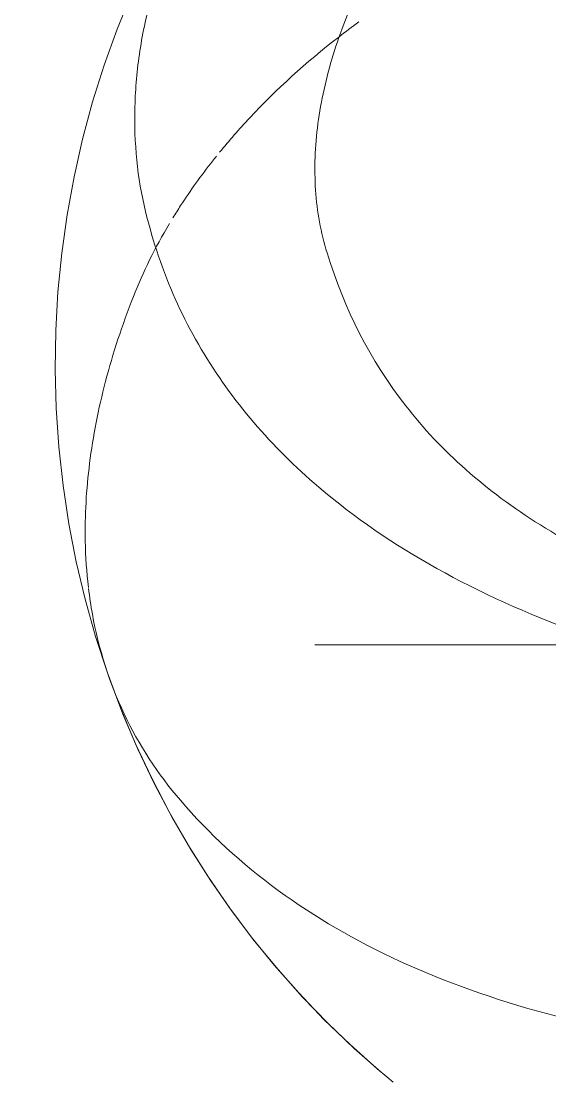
# Model space of a CAD drawing. Header units: millimetres. Extents: x -4000 to 187956, y -58990 to 162485.
# Drawn here: x 716.6 to 817.1, y 22799.6 to 23000.1 of the extents above; entities that cross this region are included whole.
import ezdxf

# ---------------------------------------------------------------- set-up
doc = ezdxf.new("R2010")
doc.units = ezdxf.units.MM
doc.layers.add('A-FLOR-PATT', color=8, linetype='Continuous', lineweight=13)
doc.layers.add('P-SANR-FIXT', color=6, linetype='Continuous', lineweight=9)

# ---------------------------------------------------------------- blocks, each defined once
blk = doc.blocks.new('C307 - C307-V810-0_000')
at = {"layer": 'P-SANR-FIXT', "color": 252}
for p, q in [((107.94, -1), (106.75, 0)), ((77.2, -83.09), (119.28, -83.09)), ((90.1, -83.09), (96.2, -83.09)), ((96.2, -83.09), (109.71, -83.09)), ((109.71, -83.09), (121.6, -83.09))]:
    blk.add_line(p, q, dxfattribs=at)
at = {"layer": 'P-SANR-FIXT', "color": 253}
blk.add_line((25.6, -83.09), (90.1, -83.09), dxfattribs=at)
at = {"layer": 'P-SANR-FIXT', "color": 250, "flags": 128}
for points in [[(156.45, -206.76), (159.18, -200.05), (161.65, -193.2), (163.83, -186.24), (165.73, -179.17), (167.35, -172.01), (168.67, -164.78), (169.69, -157.49), (170.41, -150.16), (170.82, -142.79), (170.93, -135.41), (170.74, -128.03), (170.24, -120.68), (169.44, -113.35), (168.34, -106.07), (166.94, -98.86), (165.24, -91.73), (163.26, -84.69), (161, -77.76), (158.46, -70.94), (155.66, -64.27), (152.6, -57.73), (149.29, -51.36), (145.73, -45.15), (141.94, -39.12), (137.94, -33.28), (133.72, -27.63), (129.29, -22.18), (124.68, -16.94), (119.89, -11.92), (114.92, -7.13), (109.79, -2.55), (107.94, -1)], [(160.63, -76.71), (158.06, -69.92), (155.21, -63.26), (152.11, -56.75), (148.76, -50.4), (145.17, -44.22), (141.35, -38.22), (137.31, -32.4), (133.06, -26.78), (128.6, -21.37), (123.96, -16.17), (119.14, -11.18), (114.15, -6.41), (109, -1.88)]]:
    blk.add_lwpolyline(points, dxfattribs=at)
at = {"layer": 'P-SANR-FIXT', "color": 250}
for points, knots in [([(17.67, -4.05), (19.44, -4.13), (23.02, -4.32), (28.27, -4.69), (33.43, -5.17), (37.6, -5.62), (40.86, -6), (44.08, -6.4), (48, -6.93), (52.54, -7.63), (56.94, -8.4), (61.25, -9.2), (65.45, -10.06), (70.88, -11.27), (85.28, -14.9), (106.18, -22.37), (129.3, -35.81), (141.72, -47.21), (147.16, -53.55)], [-0.92394, -0.92394, -0.92394, -0.92394, -0.9, -0.875, -0.85, -0.825, -0.8125, -0.8, -0.775, -0.75, -0.725, -0.7, -0.675, -0.65, -0.6, -0.4, -0.2, 0, 0, 0, 0]), ([(147.16, -53.55), (151.49, -58.6), (158.62, -69.55), (163.14, -83.72), (164.4, -92.15), (164.6, -93.8)], [-1, -1, -1, -1, -0.7857143, -0.5714286, -0.5201412, -0.5201412, -0.5201412, -0.5201412]), ([(64.5, -82.9), (74.36, -86.19), (92.81, -93.71), (119.09, -109.87), (137.33, -128.57), (148.61, -148.55), (152.35, -159.6), (153.77, -165.4)], [-1, -1, -1, -1, -0.785714, -0.571429, -0.285714, -0.142857, 0, 0, 0, 0]), ([(119.28, -157.53), (115.97, -146.84), (106.16, -127.44), (84.84, -108.52), (62.35, -96.73), (49.43, -91.87), (42.56, -89.71)], [0, 0, 0, 0, 0.333333, 0.666667, 0.833333, 1, 1, 1, 1]), ([(153.77, -165.4), (155.32, -171.79), (156.32, -181.76), (155.07, -195.87), (152.75, -206.69), (149.06, -217.66), (143.96, -228.72), (137.48, -239.63), (128.06, -252.48), (114.63, -266.74), (99.19, -278.94), (85.44, -287.5), (70.85, -295.19), (59.14, -299.78), (50.95, -302.34)], [-1, -1, -1, -1, -0.861111, -0.791667, -0.722222, -0.652778, -0.583333, -0.513889, -0.444444, -0.333333, -0.222222, -0.166667, -0.111111, 0, 0, 0, 0])]:
    blk.add_open_spline(points, degree=3, knots=knots, dxfattribs=at)
at = {"layer": 'P-SANR-FIXT', "color": 252}
for points in [[(164.63, -94), (164.97, -96.88), (165.16, -99.82), (165.22, -102.82)], [(165.22, -102.82), (165.31, -107.61), (164.76, -117.48), (161.74, -133.05), (158.22, -143.78), (156.09, -149.22)], [(156.09, -149.22), (154.26, -153.88), (151.98, -158.51), (149.24, -163.09)], [(121.01, -182.09), (121.58, -177.8), (121.74, -173.58), (121.47, -169.48)]]:
    blk.add_open_spline(points, degree=3, dxfattribs=at)
at = {"layer": 'P-SANR-FIXT', "color": 250}
for points in [[(121.47, -169.48), (121.19, -165.38), (120.47, -161.4), (119.28, -157.53)], [(96.2, -234.93), (99.68, -230.6), (106, -221.88), (113.31, -208.47), (118.49, -195.12), (120.44, -186.39), (121.01, -182.09)]]:
    blk.add_open_spline(points, degree=3, dxfattribs=at)
at = {"layer": 'P-SANR-FIXT', "color": 252}
for points, knots in [([(148.57, -164.2), (148.09, -164.98), (145.8, -168.6), (143, -172.52), (140.54, -175.61), (140.29, -175.92)], [-0.87986977, -0.87986977, -0.87986977, -0.87986977, -0.86111111, -0.79166667, -0.78389163, -0.78389163, -0.78389163, -0.78389163]), ([(139.7, -176.65), (137.89, -178.86), (131.21, -186.51), (122.15, -194.76), (114.56, -200.46), (113.28, -201.4)], [-0.7777778, -0.7777778, -0.7777778, -0.7777778, -0.7222222, -0.5833333, -0.5555556, -0.5555556, -0.5555556, -0.5555556])]:
    blk.add_open_spline(points, degree=3, knots=knots, dxfattribs=at)
blk = doc.blocks.new('CMF2_NHAXUONG_A_rvt-1-0_000')
at = {"layer": 'A-FLOR-PATT', "lineweight": 9}
h = blk.add_hatch(dxfattribs=at)
h.set_pattern_fill('FP_25', color=252, style=0, pattern_type=2)
h.set_pattern_definition([(89.998, (160159.3, 137898.8), (-600, 0.021), []), (179.998, (160159.3, 137898.8), (-0.021, -600), [])])
h.paths.add_polyline_path([(154749.88, 498.91), (160009.36, 498.91), (160009.25, 1898.5), (156700.32, 1898.5), (156700.43, 1498.54), (156600.36, 1498.54), (156600.36, 2298.53), (158059.01, 2298.53), (158058.95, 5748.61), (156099.89, 5748.43), (156099.89, 4399.9), (155999.89, 4399.9), (155999.89, 5748.49), (154749.88, 5748.54), (154749.88, 751.94)])
h.paths.add_polyline_path([(160209.3, 1748.67), (165509.36, 1749.4), (165509.05, 3698.26), (162659.15, 3698.26), (162659.15, 3548.45), (162459.15, 3548.45), (162459.14, 4948.7), (161059.26, 4948.83), (161059.26, 4898.28), (160209.36, 4898.91), (160209.25, 3698.45), (160859.15, 3698.45), (160859.15, 3498.45), (160209.15, 3498.45), (160209.29, 1919.98)])
h.paths.add_polyline_path([(158997.49, 2198.53), (159409.36, 2198.53), (159409.36, 3498.62), (158258.79, 3498.62), (158258.79, 2198.53), (158714.04, 2198.53)])
h.paths.add_polyline_path([(159280.91, 3698.45), (160009.15, 3698.45), (160009.15, 4898.73), (159959.05, 4898.64), (159959.85, 5848.63), (158258.55, 5848.62), (158258.55, 3698.45)])
h.paths.add_polyline_path([(83409.05, 5348.51), (85559.05, 5348.51), (85559.05, 6948.51), (83409.05, 6948.51), (83409.05, 5424.09)])
h.paths.add_polyline_path([(83209.26, 5348.6), (83209.26, 10108.83), (82009.26, 10108.83), (82009.26, 8808.83), (80984.26, 8808.83), (80984.05, 7248.51), (82234.05, 7248.51), (82234.05, 5348.6)])
h.paths.add_polyline_path([(80485.39, 6361.01), (80784.26, 6361.01), (80784.26, 8808.83), (79759.26, 8808.83), (79759.26, 10108.83), (78559.26, 10108.83), (78559.26, 6361.01), (79918.52, 6361.01)])
h.paths.add_polyline_path([(79959.26, 9008.83), (81809.26, 9008.83), (81809.26, 10208.83), (79959.26, 10208.83), (79959.26, 10096.24)])
h.paths.add_polyline_path([(5374.56, 15998.65), (5859.05, 15998.65), (5859.05, 18498.58), (509.05, 18498.58), (509.05, 17048.64), (4299.78, 17048.64), (4299.78, 15998.65), (5091.13, 15998.65)])
h.paths.add_polyline_path([(4409.04, 18698.58), (5959.05, 18698.58), (5959.05, 20998.58), (4409.04, 20998.58), (4409.04, 19440.54)])
h.paths.add_polyline_path([(509.05, 21198.58), (5859.05, 21198.58), (5859.05, 24898.28), (3969.26, 24898.28), (3969.26, 22848.58), (4609.26, 22848.58), (4609.26, 22743.94), (3769.26, 22743.94), (3769.26, 24698.75), (509.05, 24698.75), (509.05, 22798.58), (2129.26, 22798.58), (2129.26, 23198.57), (2229.26, 23198.57), (2229.26, 22398.58), (509.05, 22398.58), (509.05, 21776.61)])
h.paths.add_polyline_path([(4249.78, 73948.54), (5800.21, 73948.65), (5800.21, 76398.64), (4359.05, 76398.64), (4359.05, 76098.6), (509.26, 76098.68), (509.26, 73998.61), (4159.05, 73998.61), (4159.05, 74648.65), (4249.78, 74648.65), (4249.78, 74338.3)])
h.paths.add_polyline_path([(161750.21, 73948.54), (161750.21, 74640.01), (161850.21, 74640.01), (161850.31, 73998.61), (165509.37, 73998.69), (165509.37, 76098.68), (161659.47, 76098.6), (161659.47, 76398.64), (160200, 76398.64), (160200, 73948.65), (161548.41, 73948.55)])
h.paths.add_polyline_path([(161548.41, 76598.64), (161659.05, 76598.64), (161659.05, 78298.64), (160209.05, 78298.64), (160209.05, 76598.64)])
h.paths.add_polyline_path([(5091.13, 76598.64), (5809.48, 76598.64), (5809.48, 78298.64), (4359.48, 78298.64), (4359.48, 76598.64)])
h.paths.add_polyline_path([(160199.74, 78498.64), (161659.31, 78498.66), (161659.63, 78798.62), (165509.58, 78798.68), (165509.05, 80348.64), (161859.47, 80348.64), (161859.47, 80048.65), (161750, 80048.65), (161750, 80948.67), (160200.17, 80948.25), (160200.03, 80178.48)])
h.paths.add_polyline_path([(5709.48, 78498.64), (5709.48, 80948.28), (4250, 80948.28), (4250, 80299.28), (4149.79, 80299.28), (4149.79, 80348.64), (509.26, 80348.64), (508.94, 78798.68), (4159.16, 78798.6), (4159.48, 78498.64), (5091.13, 78498.64)])
h.paths.add_polyline_path([(86109.47, 132101.22), (86109.47, 133323.82), (84609.47, 133323.82), (84609.47, 132101.22)])
h.paths.add_polyline_path([(83259.47, 132200.86), (84409.47, 132200.86), (84409.47, 133523.82), (85259.47, 133523.82), (85259.26, 134848.41), (83259.47, 134848.41), (83259.47, 132740.17)])
h.paths.add_polyline_path([(87459.26, 132201.22), (87459.26, 134848.59), (85459.47, 134848.23), (85459.47, 133523.82), (86309.47, 133526.05), (86309.47, 132201.22), (86721.01, 132201.22)])
h.paths.add_polyline_path([(11209.15, 135098.74), (11209.05, 140698.73), (6109.26, 140698.73), (6109.26, 139698.74), (6059.05, 139698.74), (6059.05, 139098.68), (9550.26, 139098.7), (9550.26, 139498.69), (9650.26, 139498.69), (9650.26, 138698.69), (7959.61, 138698.69), (7959.61, 135098.75), (9859.05, 135098.75), (9859.05, 137148.74), (9259.05, 137148.74), (9259.05, 137348.74), (10059.05, 137348.74), (10059.05, 135098.75), (10759.87, 135098.75)])
h.paths.add_polyline_path([(156349.86, 135098.75), (156349.86, 136499.69), (156449.86, 136499.69), (156449.86, 135098.77), (158059.12, 135098.85), (158059.12, 138698.69), (156349.85, 138698.69), (156349.86, 139498.69), (156449.86, 139498.69), (156449.85, 139098.7), (159959.68, 139098.68), (159959.68, 140698.82), (154809.15, 140698.64), (154808.94, 135098.75)])
h.paths.add_polyline_path([(162549.79, 135998.6), (162549.79, 137398.75), (162659.05, 137398.75), (162659.05, 137248.8), (165509.38, 137248.82), (165509.63, 139448.5), (160159.47, 139448.5), (160159.47, 137398.75), (160750.21, 137398.75), (160750.21, 137298.75), (160149.79, 137298.75), (160149.79, 135998.83), (161548.41, 135998.7)])
h.paths.add_polyline_path([(3449.79, 135998.67), (5900.21, 135998.74), (5900.21, 137297.57), (5248.63, 137297.57), (5248.63, 137398.75), (5859.05, 137398.75), (5859.05, 139448.73), (509.36, 139448.73), (509.36, 137248.77), (3449.79, 137249.9), (3449.79, 136244.28)])
h.paths.add_polyline_path([(6059.05, 137398.75), (7159.62, 137398.75), (7159.62, 138698.69), (6059.05, 138698.69), (6059.05, 137412.32)])
h.paths.add_polyline_path([(158858.92, 137398.75), (159959.05, 137398.75), (159959.05, 138698.69), (158858.92, 138698.69), (158858.92, 137412.32)])
at = {"layer": 'P-SANR-FIXT', "color": 250, "lineweight": 9, "rotation": 180}
blk.add_blockref('C307 - C307-V810-0_000', (894.05, 22798.58), dxfattribs=at)

msp = doc.modelspace()

# ---------------------------------------------------------------- block references
at = {"lineweight": 5}
msp.add_blockref('CMF2_NHAXUONG_A_rvt-1-0_000', (0, 0), dxfattribs=at)

doc.saveas('drawing.dxf')
